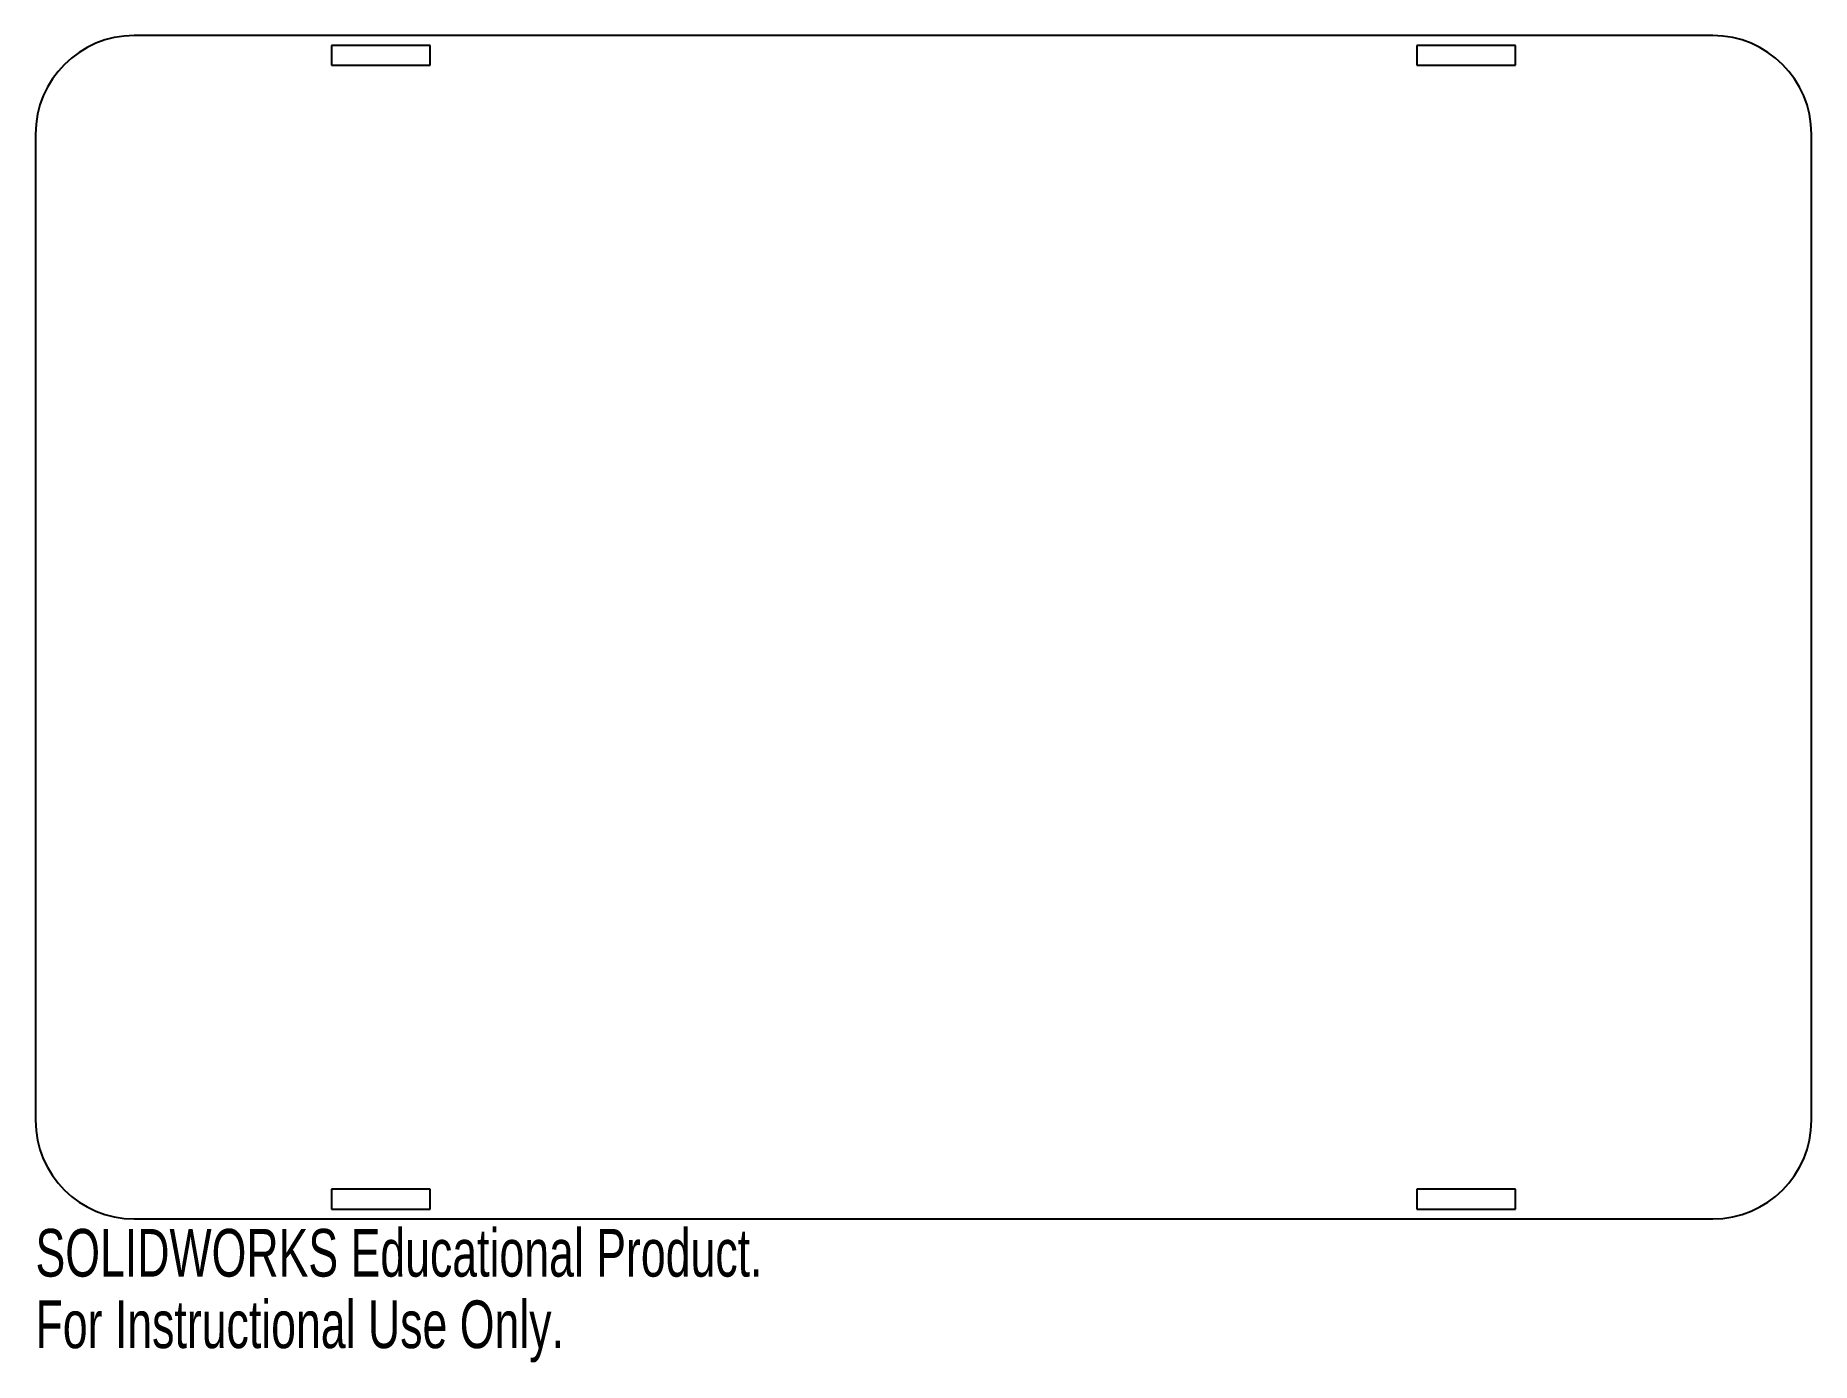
# Model space of a CAD drawing. Header units: millimetres. Extents: x -90 to 90, y -75 to 60.
import ezdxf

# ---------------------------------------------------------------- set-up
doc = ezdxf.new("R2010")
doc.units = ezdxf.units.MM
doc.styles.add('SLDTEXTSTYLE0', font='TXT', dxfattribs={"width": 0.7})

msp = doc.modelspace()

# ---------------------------------------------------------------- linework, layer by layer
at = {"color": 7, "linetype": 'Continuous', "lineweight": 25}
for p, q in [((80, 60), (-80, 60)), ((-50, 59), (-60, 59)), ((-60, 59), (-60, 57)), ((-50, 57), (-50, 59)), ((60, 59), (50, 59)), ((50, 59), (50, 57)), ((60, 57), (60, 59)), ((-60, 57), (-50, 57)), ((50, 57), (60, 57)), ((-90, 50), (-90, -50)), ((90, -50), (90, 50)), ((-50, -57), (-60, -57)), ((-60, -57), (-60, -59)), ((-50, -59), (-50, -57)), ((60, -57), (50, -57)), ((50, -57), (50, -59)), ((60, -59), (60, -57)), ((-60, -59), (-50, -59)), ((50, -59), (60, -59)), ((-80, -60), (80, -60))]:
    msp.add_line(p, q, dxfattribs=at)
for centre, start, end in [((-80, 50), 90, 180), ((80, 50), 0, 90), ((-80, -50), 180, 270), ((80, -50), 270, 0)]:
    msp.add_arc(centre, 10, start, end, dxfattribs=at)

# ---------------------------------------------------------------- texts
at = {"color": 7, "linetype": 'Continuous', "char_height": 4.8336, "attachment_point": 1, "style": 'SLDTEXTSTYLE0'}
for s, insert in [('SOLIDWORKS Educational Product.', (-90, -61.02)), ('For Instructional Use Only.', (-90, -68.27))]:
    msp.add_mtext(s, dxfattribs=dict(at, insert=insert))

doc.saveas('drawing.dxf')
